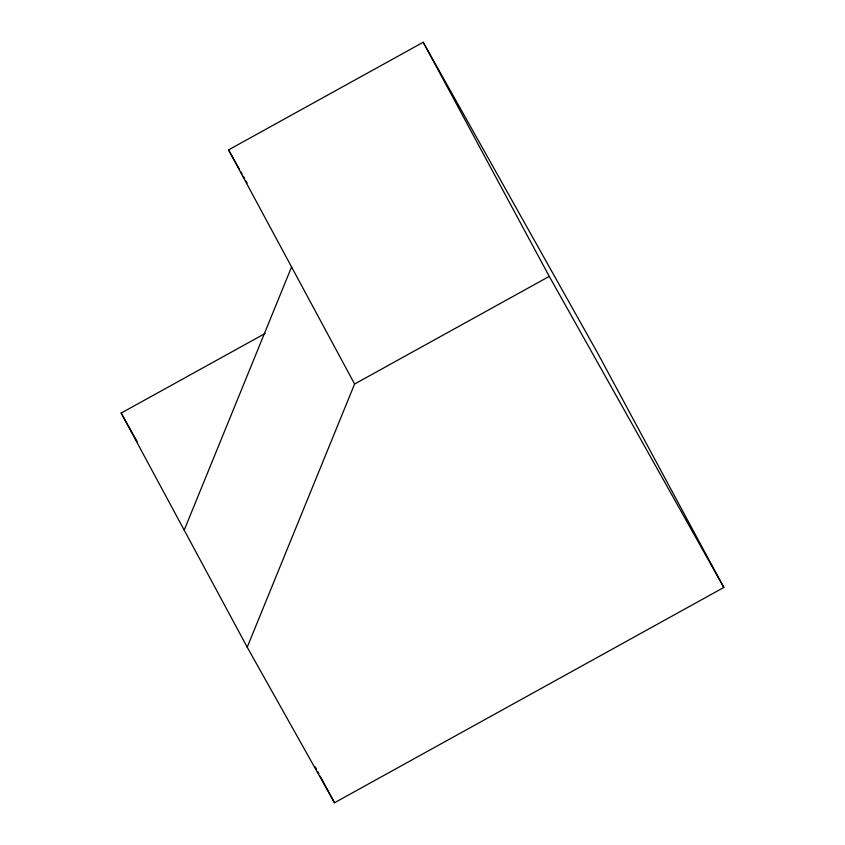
<?xml version="1.0" encoding="UTF-8"?>
<svg xmlns="http://www.w3.org/2000/svg" width="845" height="845" viewBox="0 0 845 845"><rect width="100%" height="100%" fill="white"/><g stroke="black" fill="none" stroke-linecap="round" stroke-linejoin="round"><path stroke-width="1.27" d="M184.199 530.142L291.578 266.957M423.208 42.25L597.785 353.326L723.827 587.465L334.504 802.75L247.215 647.207L354.594 384.031L549.261 276.389L423.208 42.25L228.551 149.892L354.594 384.031M247.215 647.207L121.173 413.078L265.15 333.458M549.261 276.389L723.827 587.465M228.551 149.892L239.462 169.338M240.74 171.619L242.029 173.912M243.307 176.193L244.596 178.485M245.874 180.777L247.162 183.059M121.173 413.078L137.217 441.671M315.164 766.816L316.41 769.14M317.657 771.453L318.903 773.777M320.149 776.09L334.504 802.75"/></g></svg>
